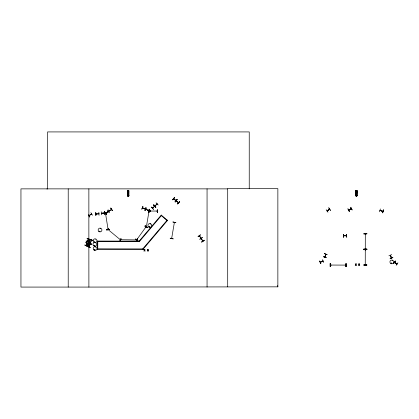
<?xml version="1.0" encoding="UTF-8"?>
<svg xmlns="http://www.w3.org/2000/svg" width="419" height="419" viewBox="0 0 419 419"><rect width="100%" height="100%" fill="white"/><g stroke="black" fill="none" stroke-linecap="round" stroke-linejoin="round"><path stroke-width="0.63" d="M365.253 264.876L365.279 248.745M365.42 248.865L365.279 249.326L365.31 233.896M88.865 287.078L277.86 286.847L277.86 188.639L227.7 188.639L227.7 286.847M355.914 195.94L355.967 190.446M356.035 195.94L356.119 190.446L356.124 195.945M356.192 195.945L356.25 190.446M356.265 195.94L356.574 195.945M356.679 195.945L356.71 190.451M356.731 195.945L356.799 190.451M356.847 195.945L356.873 190.451M356.941 195.945L356.988 190.451M105.436 213.632L105.41 213.355L105.562 213.674M107.992 229.659L107.908 229.177M108.102 229.575L105.515 213.371L105.562 213.643M327.391 210.804L327.134 211.014L329.617 209.238M329.449 209.144C324.269 212.878 329.297 209.94 329.266 209.259M365.279 234.017L365.42 234.535L365.436 233.912M365.258 249.991L365.263 249.405L365.405 249.907M365.373 264.358L365.373 264.86M365.389 264.756L365.358 264.295M391.414 258.078L390.257 255.276L391.362 258.031M325.694 254.495L325.668 254.176M325.783 254.275L324.924 257.119L325.647 254.213M320.231 262.205L320.572 262.194M94.82 245.78C94.275 244.743 94.181 246.534 94.778 245.843M94.505 249.834C95.055 250.871 95.144 249.08 94.553 249.771M95.532 239.286L95.48 239.233M95.296 246.98L95.611 247.053L95.333 246.901M99.423 231.393C100.256 230.403 99.759 232.487 99.476 231.251M100.225 228.418L100.534 228.533L100.256 228.386M150.321 223.971L150.012 223.856L150.295 224.003M392.346 260.361L392.037 260.288L392.315 260.44M394.557 262.414L397.018 264.064L394.509 262.362M365.405 249.268L365.405 248.865M88.948 215.638L89.195 215.466M91.29 214.271L91.515 213.999M109.108 210.841L111.506 209.458M136.987 239.71L136.714 239.867M146.283 226.679L146.116 226.915L146.189 226.606M144.895 226.731L147.87 227.391L144.895 226.752M147.64 210.673L150.672 211.003L147.65 210.631M146.493 226.93L146.404 226.637L146.346 226.972M149.154 211.019L149.159 211.255M171.649 238.421L174.383 222.426M171.753 238.442L171.811 238.202M174.482 222.693L174.493 222.416M90.336 242.816L91.447 240.056L91.373 240.344M90.572 242.68L86.173 240.92L86.073 241.176L90.525 242.91L90.624 242.653M90.441 242.926L91.546 240.092M348.697 210.076L351.295 208.568M348.812 210.202L348.964 209.935M351.342 208.667C344.308 212.779 353.406 207.463 351.054 208.872M149.075 210.951L146.378 226.695M173.597 198.805L176.001 200.575M178.578 202.665L176.273 200.78M107.777 229.413L107.741 229.203M91.321 240.297L87 238.641L87.1 238.385L92.976 240.469L90.08 239.521M199.35 235.85L201 238.343M199.517 236.101L199.439 235.761M201.115 238.285L200.973 238.05M202.696 240.894L202.974 241.03M202.953 241.004L201.183 238.579L202.88 241.103M322.714 261.215L323.018 260.985M324.992 256.826L324.804 257.093M326.265 257.701L323.389 256.695L326.27 257.69M379.441 211.81L380.41 208.929M381.075 210.846L380.085 210.506L380.415 210.474M382.678 211.37L382.982 211.328M382.531 212.836L383.485 209.945M381.976 211.15C385.799 212.428 375.042 208.751 382.95 211.427M94.479 241.957C94.741 243.104 95.296 241.396 94.542 241.91M95.055 242.711L95.291 242.931L95.123 242.659M99.56 231.298L99.869 231.524L99.539 231.283M94.694 245.801L94.354 245.618L94.642 245.89M391.252 263.158C391.514 264.3 392.064 262.593 391.309 263.106M154.862 205.923L155.182 205.802M156.879 204.079L157.109 203.875M88.912 242.512L91.751 243.607M88.734 243.518L91.625 244.476L85.754 242.381L85.654 242.638L90.116 244.35M90.127 244.088L88.996 246.885M89.111 246.922L90.2 244.088M89.179 246.906L89.278 246.655L84.827 244.916L84.727 245.173L89.132 246.87M88.053 239.836L87.676 240.794L88.603 241.684L89.221 241.208L89.336 239.83L88.027 239.825L87.65 240.784L87.927 241.988L88.556 242.234M87.896 240.511L88.681 240.103L89.079 240.621L88.592 241.135L87.87 240.501M88.535 242.192L89.525 241.512L89.891 240.585L89.661 239.38M88.529 242.224L89.551 241.522L89.891 240.585M87.22 246.199L86.576 245.943L86.324 244.769L86.681 243.821L87.99 243.827L88.121 244.586L87.257 245.681L86.304 244.78L86.555 245.974L87.21 246.231L88.205 245.518L88.598 244.581L88.341 243.387L87.686 243.13M141.821 209.123L142.952 206.295L141.858 209.139M145.922 207.635L144.785 210.458L145.88 207.615M145.393 210.71L146.66 207.95M146.294 209.51C145.283 208.526 149.646 211.108 148.593 210.396M148.221 211.988L149.457 209.207M157.303 211.16L156.994 211.019M346.235 235.918C347.377 235.263 342.616 235.551 343.847 235.86M88.996 215.591L91.572 214.088L89.001 215.733M90.064 244.104L89.991 244.335M395.4 261.063L393.551 263.488L395.368 261.042M393.682 263.577L395.395 261.063M396.191 265.295L397.93 262.797M135.567 239.05L137.961 240.935L135.552 239.066M136.856 239.951L137.055 239.694M146.016 226.857L146.173 226.632L136.772 239.71M136.887 239.925L120.499 239.71M98.894 213.847L95.888 214.13L96.192 213.962M101.388 213.219L104.389 212.972L101.398 213.323M94.893 242.24L94.678 241.899L94.794 242.271M391.351 263.211L391.686 263.184M154.543 206.394L154.653 206.111M154.7 206.221L152.49 208.269L152.6 207.965M157.177 203.98L154.946 206.033L157.052 203.901M172.523 199.784L174.561 197.517L172.513 199.774M172.628 199.868L174.54 197.506M176.938 199.444L175.006 201.796L175.221 201.974L177.137 199.612L176.923 199.434M175.09 201.869L177.054 199.538M175.205 201.963L177.122 199.596M178.484 202.754L176.137 200.827L178.552 202.644M177.604 203.901L179.631 201.633L177.588 203.891M177.708 203.985L179.62 201.623M106.866 230.597L108.762 228.219M119.52 241.103L121.463 238.757M157.272 211.155L157.041 211.166M120.74 239.857L120.499 239.862M136.704 239.747L136.987 239.726M107.824 229.497L107.887 229.156M345.864 265.222L345.361 265.222M151.416 207.075L153.464 209.322M153.663 205.027L153.867 204.839L155.889 207.117M156.114 202.791L158.199 205.006M89.121 246.571L89.006 246.854M149.646 227.108C150.086 225.951 148.488 227.26 149.693 227.046M145.278 208.955L142.518 207.693L142.785 207.829M326.186 209.736L327.967 212.203M88.037 239.846L89.058 239.139L89.687 239.39L89.027 239.165M86.691 243.842L87.712 243.14M87.194 246.189L88.215 245.539M198.025 236.51L200.544 234.802L198.108 236.635M202.34 237.473L199.832 239.202M199.868 239.259L202.429 237.61M201.67 241.941L204.21 240.265M92.505 215.235L90.855 212.679M106.463 214.439L104.682 211.962L106.426 214.46M107.39 210.238L109.06 212.779M108.097 209.767L109.694 212.354M112.297 210.694L110.805 208.039L112.334 210.673M105.64 213.093L108.139 211.469M105.714 213.208L108.243 211.558M108.95 211.129L111.533 209.479M105.682 213.234L108.259 211.59M330.968 265.175L330.408 265.19L330.91 265.038M345.879 265.101L330.507 265.054M345.759 265.222L345.298 265.101M154.595 206.143L152.406 208.159M352.107 209.935L350.713 207.227L352.143 209.914M348.781 210.197L351.358 208.693M329.439 209.133L327.056 210.919M394.572 262.278L397.044 263.933M149.394 226.705L149.604 227.03L149.483 226.653M320.257 262.189L322.976 260.995M320.299 262.289L323.054 261.105L320.341 262.304M320.86 263.645L319.488 260.927L320.818 263.661M323.646 262.43L322.468 259.623M173.634 198.658L175.975 200.539M388.911 255.81L391.713 254.626M391.519 257.968L391.262 257.743M95.946 213.968L98.879 213.732M98.643 213.748L98.921 213.742M149.41 211.16L149.169 211.04L157.314 211.04M346.492 235.871L343.517 235.845M107.866 229.382L120.373 239.768L120.164 239.589M128.324 195.945L128.303 195.704M103.933 213.428L106.965 213.114L103.933 213.418M106.368 229.701L109.396 229.392L106.363 229.696M106.389 229.848L109.396 229.382M149.41 211.176L149.201 211.16M201.267 238.521L201.34 238.856M101.236 211.757L101.466 214.795M104.436 211.495L104.52 214.544L104.425 211.495M95.768 212.527L95.846 215.57L95.747 212.527M101.356 213.36L104.41 213.114M99.046 215.308L98.842 212.271M363.844 233.912L366.887 233.881L366.887 233.561L363.844 233.619L363.844 233.912L366.887 233.802M363.812 249.08L366.855 249.054L366.855 249.693L363.812 249.724L363.812 249.08L366.855 249.08M363.812 249.321L366.855 249.289L363.812 249.441M363.812 249.483L366.855 249.452M363.812 249.698L366.855 249.666M366.824 265.185L366.824 264.86L363.781 264.892L363.781 265.211L366.824 265.154M363.781 264.976L366.824 264.876M157.005 211.04L157.282 211.04M157.492 212.611L157.303 209.573L157.476 212.611M346.544 234.268L346.733 237.306L346.565 234.268M120.253 238.275L120.29 241.318M137.212 238.275L137.217 241.313M343.35 237.332L343.491 234.284L343.365 237.327M46.849 188.953L47.577 188.953L47.577 131.922L249.237 131.922L249.237 188.869M346.183 263.635L345.864 263.635L345.937 266.678M330.45 265.07L330.968 265.07M345.298 265.206L345.822 265.206M345.895 266.678L346.214 266.678L346.157 263.635M227.7 188.869L20.95 188.869L20.95 287.078L88.891 287.078L88.865 241.779M127.758 191.106L128.774 191.106M127.758 191.478L128.774 191.478M127.758 192.033L128.774 192.033M127.758 192.531L128.774 192.531M127.758 193.086L128.774 193.086M127.758 195.479L128.774 195.479M127.591 195.642L128.942 195.642M127.591 195.683L128.942 195.683M128.109 195.987L128.418 196.04M127.68 196.04L128.853 196.04L128.853 190.54L127.68 190.545L127.758 196.04M355.967 191.001L356.983 191.012M355.967 191.373L356.978 191.389M355.956 191.933L356.972 191.944M355.951 192.431L356.967 192.441M355.946 192.986L356.962 192.997M355.92 195.38L356.936 195.39M355.752 195.537L357.103 195.589M390.367 255.218L390.487 255.47M380.159 210.375L382.929 211.291M147.666 210.521L150.667 211.014M390.382 255.25L391.498 258.01L390.283 255.286M90.095 239.479L92.929 240.585M88.194 246.576L90.457 247.477L88.702 246.953M88.545 244.581L88.315 243.376M396.95 264.075L394.536 262.383M142.491 207.814L145.231 209.086M148.782 210.668L146.042 209.395M175.865 200.638L173.539 198.758M135.541 239.087L138.034 240.831M391.597 263.132L391.356 263.389M94.966 249.844C94.212 249.41 95.024 250.651 94.982 249.698M153.778 204.922L155.837 207.159M153.694 204.996L155.795 207.201M153.679 205.011L155.727 207.258M151.385 207.106L153.454 209.338M199.439 235.787L201.12 238.249M110.789 208.044L112.428 210.61M104.692 211.956L106.332 214.523M88.482 214.916L89.797 216.963L88.671 215.518M88.451 214.937L89.76 216.984M277.483 285.596L277.86 286.847M365.405 249.504L365.389 249.965M365.237 264.803L365.248 264.3M345.947 263.635L345.974 266.678M330.292 263.603L330.324 266.646M207.059 188.869L207.059 287.078M128.774 190.54L128.774 196.04M128.654 190.54L128.696 196.04M128.575 190.54L128.586 196.04M128.523 190.54L128.502 196.04M128.036 190.545L128.031 196.04M127.968 196.04L127.957 190.545L127.879 196.04M127.837 190.545L127.769 196.04M88.865 188.869L88.865 239.165M68.218 188.869L68.218 287.078M97.433 248.844L97.433 249.295L143.298 249.373L143.298 248.923L97.433 248.844M97.47 241.056L97.407 249.289L97.742 249.295L97.8 241.506L97.459 241.501L139.517 241.58L139.517 241.129L97.47 241.056M355.899 190.446L355.836 195.94L357.009 195.951L357.046 190.451L355.893 190.446M128.046 192.75L128.481 192.866L128.046 192.75M356.239 192.651L356.674 192.771L356.239 192.651M170.198 238.217L173.173 238.877L170.198 238.217M172.968 221.991L175.943 222.651L172.963 222.007M324.311 253.595L327.176 254.621L324.306 253.61M383.464 209.94L382.652 212.873L383.448 209.935M86.675 244.198L86.969 245.021L87.608 244.926L87.613 244.209L86.675 244.198M149.436 209.196L148.342 212.04L149.436 209.196M144.916 249.525L144.529 250.159L143.9 249.525L144.393 250.332L143.885 251.133L144.513 250.489L145.152 251.133L144.644 250.321L144.916 249.525M148.274 249.525L147.881 250.159L147.258 249.525L147.75 250.332L147.242 251.133L147.87 250.489L148.504 251.133L148.001 250.321L148.274 249.525M356.218 263.823L355.831 264.457L355.202 263.823L355.694 264.63L355.186 265.431L355.815 264.787L356.454 265.431L355.946 264.619L356.218 263.823M359.575 263.823L359.183 264.457L358.559 263.823L359.052 264.63L358.544 265.431L359.172 264.787L359.806 265.431L359.303 264.619L359.575 263.823M145.084 225.626L147.483 227.507L145.084 225.626M161.236 215.083L138.862 241.47L139.208 241.758L161.582 215.376L161.236 215.083M167.15 220.153L142.413 249.321L142.759 249.614L167.495 220.446L167.15 220.153M161.483 215.287L161.263 215.544L167.176 220.619L167.396 220.363L161.483 215.287M328.779 207.834L330.439 210.39L328.779 207.834M204.184 240.228L201.754 242.067L204.184 240.228M347.943 208.851L349.346 211.553L347.943 208.851M392.87 257.486L390.115 258.785L392.87 257.486M149.127 209.573L148.975 212.616L149.106 209.573M330.376 263.603L330.052 263.603L330.109 266.646L330.402 266.646L330.334 263.603M98.748 231.382A1.896 1.896 0 0 0 101.885 230.419A1.896 1.896 0 0 0 99.481 228.187A1.896 1.896 0 0 0 98.748 231.382M93.563 245.717A1.896 1.896 0 0 0 96.695 244.748A1.896 1.896 0 0 0 94.296 242.517A1.896 1.896 0 0 0 93.563 245.717M93.767 242.103A1.901 1.901 0 0 0 96.915 241.135A1.901 1.901 0 0 0 94.5 238.893A1.901 1.901 0 0 0 93.767 242.103M93.825 249.897A1.896 1.896 0 0 0 96.957 248.933A1.896 1.896 0 0 0 94.553 246.702A1.896 1.896 0 0 0 93.825 249.897M148.515 226.862A1.901 1.901 0 0 0 151.662 225.893A1.901 1.901 0 0 0 149.248 223.652A1.901 1.901 0 0 0 148.515 226.862M390.539 263.294A1.896 1.896 0 0 0 393.677 262.331A1.896 1.896 0 0 0 391.273 260.099A1.896 1.896 0 0 0 390.539 263.294"/></g></svg>
